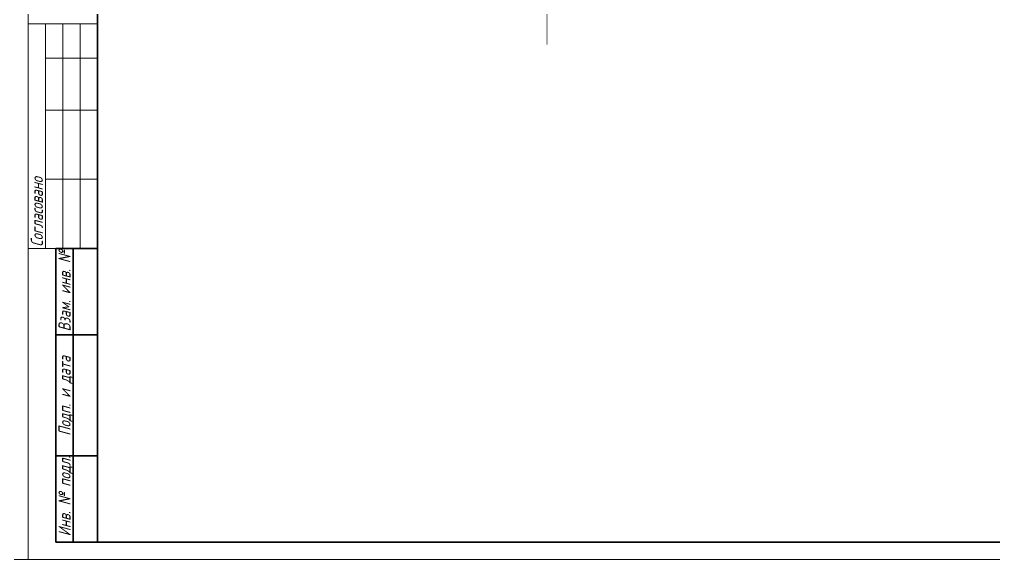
# Model space of a CAD drawing. Header units: millimetres. Extents: x -2281 to 17340, y -2563 to 4166.
# Drawn here: x 3114.5 to 3396.3, y 0 to 156.2 of the extents above; entities that cross this region are included whole.
import ezdxf

# ---------------------------------------------------------------- set-up
doc = ezdxf.new("R2010")
doc.units = ezdxf.units.MM
for name, pattern in [('K5LT32786', [0]), ('K5LT_BASIC', [0]), ('K5LT_THIN', [0])]:
    doc.linetypes.add(name, pattern=pattern)
doc.layers.add('Системный слой', color=7, linetype='Continuous')
doc.styles.add('KTEXTSTYLE', font='GOST_AU.SHX', dxfattribs={"width": 0.96, "height": 5})

msp = doc.modelspace()

# ---------------------------------------------------------------- linework, layer by layer
at = {"color": 7, "linetype": 'K5LT_THIN', "lineweight": 13}
for p, q in [((3117, 0), (3117, 594)), ((3117, 594), (3117, 0)), ((3117, 90), (3117, 155)), ((3137, 155), (3117, 155)), ((3122, 90), (3122, 155)), ((3127, 90), (3127, 155)), ((3132, 90), (3132, 155)), ((3137, 145), (3122, 145)), ((3137, 130), (3122, 130)), ((3137, 110), (3122, 110)), ((3137, 90), (3117, 90)), ((3117, 0), (2276, 0)), ((3958, 0), (3117, 0))]:
    msp.add_line(p, q, dxfattribs=at)
at = {"color": 5, "linetype": 'K5LT_BASIC', "lineweight": 35, "true_color": 0x0000ff}
for p, q in [((3137, 5), (3137, 589)), ((3125, 5), (3125, 90)), ((3137, 90), (3125, 90)), ((3130, 5), (3130, 90)), ((3137, 65), (3125, 65)), ((3137, 30), (3125, 30)), ((3137, 5), (3125, 5)), ((3953, 5), (3137, 5))]:
    msp.add_line(p, q, dxfattribs=at)
at = {"layer": 'Системный слой', "color": 7, "linetype": 'K5LT32786', "const_width": 0.18}
msp.add_lwpolyline([(3266.96441, 148.92179), (3266.96441, 164.97855), (3270.39896, 167.02764)], dxfattribs=at)

# ---------------------------------------------------------------- texts
at = {"color": 7, "char_height": 2.5, "attachment_point": 1, "rotation": 90, "style": 'KTEXTSTYLE'}
for s, insert in [('\\H3.5;\\W0.965;\\Q15;\\Q15;Согласовано', (3117.77333, 90.5)), ('\\H3.5;\\W0.965;\\Q15;\\Q15;Взам. инв. №', (3125.77333, 65.98201)), ('\\H3.5;\\W0.965;\\Q15;\\Q15;Подп. и дата', (3125.77333, 35.7968)), ('\\H3.5;\\W0.965;\\Q15;\\Q15;Инв. № подл.', (3125.77333, 6.71162))]:
    msp.add_mtext(s, dxfattribs=dict(at, insert=insert))

doc.saveas('drawing.dxf')
